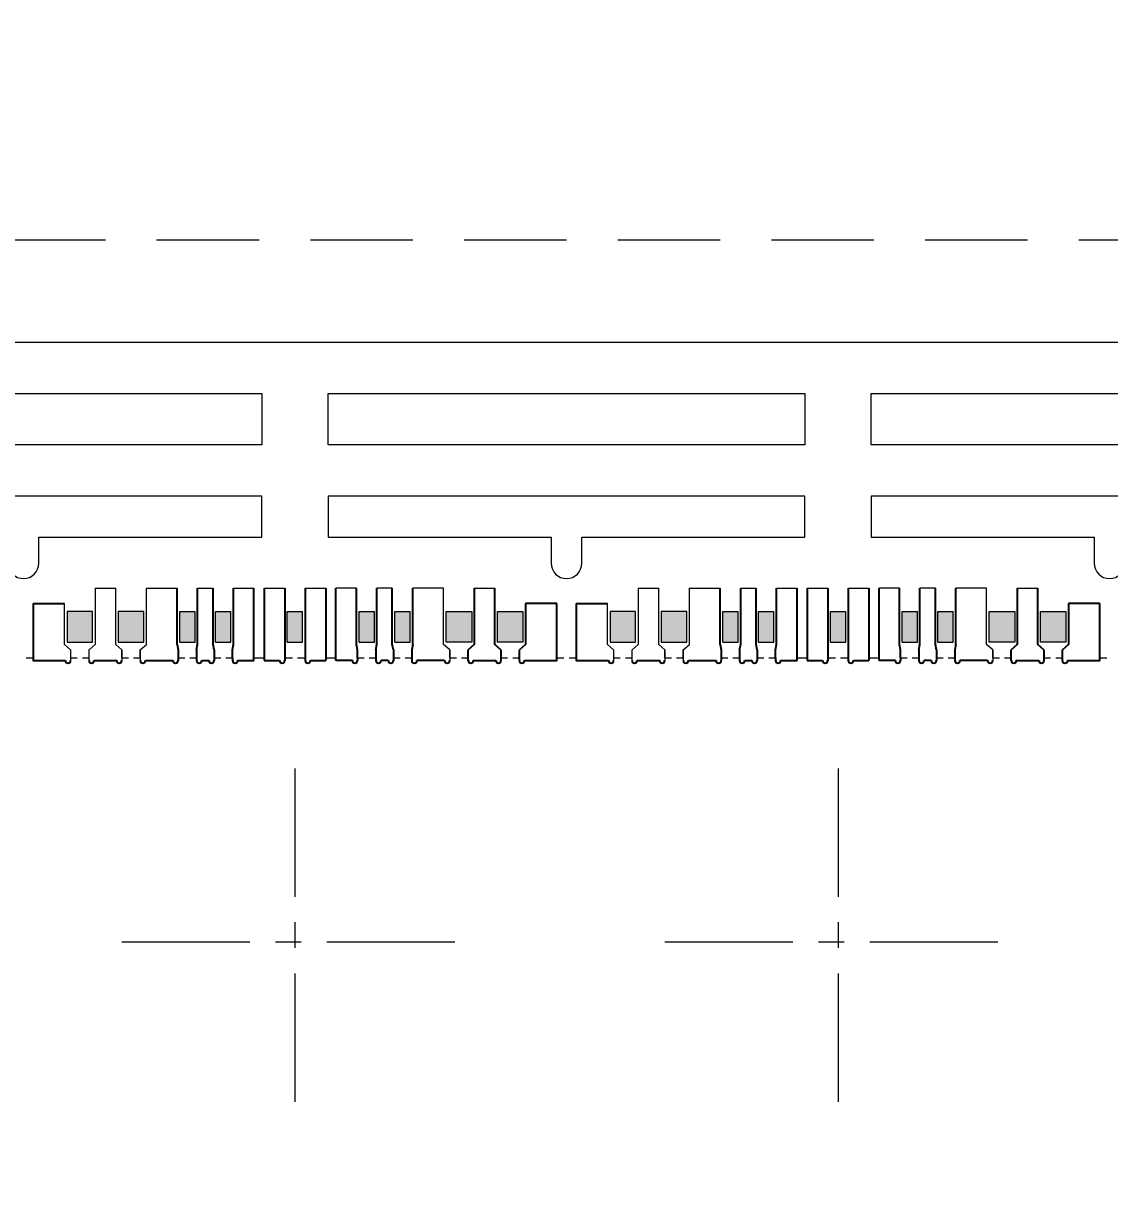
# Model space of a CAD drawing. Header units: millimetres. Extents: x 4066 to 4192, y 1600 to 1759.
# Drawn here: x 4108.54 to 4119.14, y 1734.89 to 1746.33 of the extents above; entities that cross this region are included whole.
import ezdxf

# ---------------------------------------------------------------- set-up
doc = ezdxf.new("R2010")
doc.units = ezdxf.units.MM
doc.linetypes.add('CENTER', pattern=[2, 1.25, -0.25, 0.25, -0.25])
doc.linetypes.add('HIDDEN', pattern=[0.375, 0.25, -0.125])
for name, color, linetype in [('1', 7, 'Continuous'), ('1D', 4, 'Continuous'), ('中心线', 1, 'CENTER')]:
    doc.layers.add(name, color=color, linetype=linetype)
doc.layers.add('AM_8', color=3, linetype='Continuous', lineweight=15)
doc.layers.add('标注线', color=3, linetype='Continuous', lineweight=18)
doc.styles.get("Standard").update_dxf_attribs({"font": 'SimSun.ttf'})
doc.dimstyles.new('ISO-25', dxfattribs={"dimtxt": 0.1, "dimasz": 0.08, "dimexe": 0.015, "dimexo": 0.015, "dimgap": 0.02, "dimtad": 0, "dimzin": 1, "dimdsep": 46, "dimtxsty": 'Standard', "dimcen": 0.1, "dimadec": 0, "dimazin": 0, "dimtfac": 1, "dimtmove": 0, "dimatfit": 3, "dimfxl": 1, "dimarcsym": 0})

# ---------------------------------------------------------------- blocks, each defined once
blk = doc.blocks.new('*D39')
at = {"layer": 'Defpoints', "color": 0, "transparency": 16777216}
for p in [(4129.593, 1745.709), (4094.843, 1673.221), (4096.641, 1661.293)]:
    blk.add_point(p, dxfattribs=at)
at = {"layer": '标注线', "color": 0, "lineweight": 5, "transparency": 16777216}
for p, q in [((4094.843, 1673.206), (4094.843, 1665.293)), ((4094.843, 1665.293), (4096.641, 1663.293)), ((4096.641, 1663.293), (4096.641, 1661.293))]:
    blk.add_line(p, q, dxfattribs=at)
at = {"layer": '标注线', "color": 0, "lineweight": 5, "transparency": 16777216, "insert": (4096.641, 1658.896), "char_height": 1.15, "attachment_point": 5, "rotation": 90}
blk.add_mtext('34.750', dxfattribs=at)

msp = doc.modelspace()

# ---------------------------------------------------------------- hatches: boundary and pattern name
at = {"layer": 'AM_8', "linetype": 'ByBlock'}
h = msp.add_hatch(dxfattribs=at)
h.set_pattern_fill('GLASS', color=3, scale=0.002)
h.set_pattern_definition([(123.6901, (10.63048, 3416.407292), (-0.050800067793, 0.101599977535), [0.018316194, -0.1648457968]), (123.6901, (10.631496, 3416.41034), (-0.050800067793, 0.101599977535), [0.0109897164, -0.1721722744]), (123.6901, (10.6254, 3416.41034), (-0.050800067793, 0.101599977535), [0.0109897164, -0.1721722744])])
h.paths.add_polyline_path([(4108.9681, 1740.5964), (4108.9681, 1740.2964), (4109.2181, 1740.2964), (4109.2181, 1740.5964)])
h.paths.add_polyline_path([(4109.4681, 1740.5964), (4109.4681, 1740.2964), (4109.7181, 1740.2964), (4109.7181, 1740.5964)])
h.paths.add_polyline_path([(4112.6681, 1740.2964), (4112.6681, 1740.5964), (4112.9181, 1740.5964), (4112.9181, 1740.2964)])
h.paths.add_polyline_path([(4113.1681, 1740.2964), (4113.1681, 1740.5964), (4113.4181, 1740.5964), (4113.4181, 1740.2964)])
h.paths.add_polyline_path([(4110.0681, 1740.2964), (4110.0681, 1740.5964), (4110.2181, 1740.5964), (4110.2181, 1740.2964)])
h.paths.add_polyline_path([(4110.4181, 1740.2964), (4110.4181, 1740.5964), (4110.5681, 1740.5964), (4110.5681, 1740.2964)])
h.paths.add_polyline_path([(4112.1681, 1740.2964), (4112.1681, 1740.5964), (4112.3181, 1740.5964), (4112.3181, 1740.2964)])
h.paths.add_polyline_path([(4111.8181, 1740.2964), (4111.8181, 1740.5964), (4111.9681, 1740.5964), (4111.9681, 1740.2964)])
h.paths.add_polyline_path([(4111.1181, 1740.2964), (4111.1181, 1740.5964), (4111.2681, 1740.5964), (4111.2681, 1740.2964)])
h = msp.add_hatch(dxfattribs=at)
h.set_pattern_fill('GLASS', color=3, scale=0.002)
h.set_pattern_definition([(123.6901, (15.93048, 3416.407292), (-0.050800067793, 0.101599977535), [0.018316194, -0.1648457968]), (123.6901, (15.931496, 3416.41034), (-0.050800067793, 0.101599977535), [0.0109897164, -0.1721722744]), (123.6901, (15.9254, 3416.41034), (-0.050800067793, 0.101599977535), [0.0109897164, -0.1721722744])])
h.paths.add_polyline_path([(4114.2681, 1740.5964), (4114.2681, 1740.2964), (4114.5181, 1740.2964), (4114.5181, 1740.5964)])
h.paths.add_polyline_path([(4114.7681, 1740.5964), (4114.7681, 1740.2964), (4115.0181, 1740.2964), (4115.0181, 1740.5964)])
h.paths.add_polyline_path([(4117.9681, 1740.2964), (4117.9681, 1740.5964), (4118.2181, 1740.5964), (4118.2181, 1740.2964)])
h.paths.add_polyline_path([(4118.4681, 1740.2964), (4118.4681, 1740.5964), (4118.7181, 1740.5964), (4118.7181, 1740.2964)])
h.paths.add_polyline_path([(4115.3681, 1740.2964), (4115.3681, 1740.5964), (4115.5181, 1740.5964), (4115.5181, 1740.2964)])
h.paths.add_polyline_path([(4115.7181, 1740.2964), (4115.7181, 1740.5964), (4115.8681, 1740.5964), (4115.8681, 1740.2964)])
h.paths.add_polyline_path([(4117.4681, 1740.2964), (4117.4681, 1740.5964), (4117.6181, 1740.5964), (4117.6181, 1740.2964)])
h.paths.add_polyline_path([(4117.1181, 1740.2964), (4117.1181, 1740.5964), (4117.2681, 1740.5964), (4117.2681, 1740.2964)])
h.paths.add_polyline_path([(4116.4181, 1740.2964), (4116.4181, 1740.5964), (4116.5681, 1740.5964), (4116.5681, 1740.2964)])

# ---------------------------------------------------------------- linework, layer by layer
at = {"lineweight": 5}
for p, q in [((4109.2431, 1740.8214, 0.0291), (4109.4431, 1740.8214, 0.0291)), ((4109.2431, 1740.8214, 0.0291), (4109.2431, 1740.2714, 0.0291)), ((4109.4431, 1740.2714, 0.0291), (4109.4431, 1740.8214, 0.0291)), ((4109.7431, 1740.8214, 0.0291), (4110.0431, 1740.8214, 0.0291)), ((4109.7431, 1740.2714, 0.0291), (4109.7431, 1740.8214, 0.0291)), ((4110.2431, 1740.8214, 0.0291), (4110.3931, 1740.8214, 0.0291)), ((4110.5931, 1740.8214, 0.0291), (4110.7931, 1740.8214, 0.0291)), ((4110.8931, 1740.8214, 0.0291), (4111.0931, 1740.8214, 0.0291)), ((4111.2931, 1740.8214, 0.0291), (4111.4931, 1740.8214, 0.0291)), ((4111.7931, 1740.8214, 0.0291), (4111.5931, 1740.8214, 0.0291)), ((4112.1431, 1740.8214, 0.0291), (4111.9931, 1740.8214, 0.0291)), ((4112.6431, 1740.8214, 0.0291), (4112.3431, 1740.8214, 0.0291)), ((4112.6431, 1740.2714, 0.0291), (4112.6431, 1740.8214, 0.0291)), ((4112.9431, 1740.8214, 0.0291), (4113.1431, 1740.8214, 0.0291)), ((4114.5431, 1740.8214, 0.0291), (4114.7431, 1740.8214, 0.0291)), ((4114.5431, 1740.8214, 0.0291), (4114.5431, 1740.2714, 0.0291)), ((4114.7431, 1740.2714, 0.0291), (4114.7431, 1740.8214, 0.0291)), ((4115.0431, 1740.8214, 0.0291), (4115.3431, 1740.8214, 0.0291)), ((4115.0431, 1740.2714, 0.0291), (4115.0431, 1740.8214, 0.0291)), ((4115.5431, 1740.8214, 0.0291), (4115.6931, 1740.8214, 0.0291)), ((4115.8931, 1740.8214, 0.0291), (4116.0931, 1740.8214, 0.0291)), ((4116.1931, 1740.8214, 0.0291), (4116.3931, 1740.8214, 0.0291)), ((4116.5931, 1740.8214, 0.0291), (4116.7931, 1740.8214, 0.0291)), ((4117.0931, 1740.8214, 0.0291), (4116.8931, 1740.8214, 0.0291)), ((4117.4431, 1740.8214, 0.0291), (4117.2931, 1740.8214, 0.0291)), ((4117.9431, 1740.8214, 0.0291), (4117.6431, 1740.8214, 0.0291)), ((4117.9431, 1740.2714, 0.0291), (4117.9431, 1740.8214, 0.0291)), ((4118.2431, 1740.8214, 0.0291), (4118.4431, 1740.8214, 0.0291)), ((4108.9431, 1740.2714, 0.0291), (4108.9431, 1740.6742, 0.0291)), ((4114.2431, 1740.2714, 0.0291), (4114.2431, 1740.6742, 0.0291)), ((4109.0031, 1740.2214, 0.0291), (4108.9431, 1740.2714, 0.0291)), ((4109.0031, 1740.2214, 0.0291), (4109.0031, 1740.1164, 0.0291)), ((4109.2431, 1740.2714, 0.0291), (4109.1831, 1740.2214, 0.0291)), ((4109.1831, 1740.1164, 0.0291), (4109.1831, 1740.2214, 0.0291)), ((4109.5031, 1740.2214, 0.0291), (4109.4431, 1740.2714, 0.0291)), ((4109.5031, 1740.1414, 0.0291), (4109.5031, 1740.2214, 0.0291)), ((4109.5031, 1740.2214, 0.0291), (4109.5031, 1740.1164, 0.0291)), ((4109.6831, 1740.2214, 0.0291), (4109.7431, 1740.2714, 0.0291)), ((4109.6831, 1740.1414, 0.0291), (4109.6831, 1740.2214, 0.0291)), ((4109.6831, 1740.2214, 0.0291), (4109.6831, 1740.1164, 0.0291)), ((4112.7031, 1740.2214, 0.0291), (4112.6431, 1740.2714, 0.0291)), ((4112.7031, 1740.1414, 0.0291), (4112.7031, 1740.2214, 0.0291)), ((4112.7031, 1740.2214, 0.0291), (4112.7031, 1740.1164, 0.0291)), ((4114.3031, 1740.2214, 0.0291), (4114.2431, 1740.2714, 0.0291)), ((4114.3031, 1740.2214, 0.0291), (4114.3031, 1740.1164, 0.0291)), ((4114.5431, 1740.2714, 0.0291), (4114.4831, 1740.2214, 0.0291)), ((4114.4831, 1740.1164, 0.0291), (4114.4831, 1740.2214, 0.0291)), ((4114.8031, 1740.2214, 0.0291), (4114.7431, 1740.2714, 0.0291)), ((4114.8031, 1740.1414, 0.0291), (4114.8031, 1740.2214, 0.0291)), ((4114.8031, 1740.2214, 0.0291), (4114.8031, 1740.1164, 0.0291)), ((4114.9831, 1740.2214, 0.0291), (4115.0431, 1740.2714, 0.0291)), ((4114.9831, 1740.1414, 0.0291), (4114.9831, 1740.2214, 0.0291)), ((4114.9831, 1740.2214, 0.0291), (4114.9831, 1740.1164, 0.0291)), ((4118.0031, 1740.2214, 0.0291), (4117.9431, 1740.2714, 0.0291)), ((4118.0031, 1740.1414, 0.0291), (4118.0031, 1740.2214, 0.0291)), ((4118.0031, 1740.2214, 0.0291), (4118.0031, 1740.1164, 0.0291))]:
    msp.add_line(p, q, dxfattribs=at)
at = {"color": 0}
for p, q in [((4110.0431, 1740.2714, 0.0291), (4110.0431, 1740.8214, 0.0291)), ((4110.2431, 1740.2714, 0.0291), (4110.2431, 1740.8214, 0.0291)), ((4110.3931, 1740.2714, 0.0291), (4110.3931, 1740.8214, 0.0291)), ((4110.5931, 1740.2714, 0.0291), (4110.5931, 1740.8214, 0.0291)), ((4110.8931, 1740.8214, 0.0291), (4110.8931, 1740.1164, 0.0291)), ((4111.0931, 1740.8214, 0.0291), (4111.0931, 1740.1164, 0.0291)), ((4111.2931, 1740.8214, 0.0291), (4111.2931, 1740.1164, 0.0291)), ((4111.4931, 1740.8214, 0.0291), (4111.4931, 1740.1164, 0.0291)), ((4111.7931, 1740.2714, 0.0291), (4111.7931, 1740.8214, 0.0291)), ((4111.9931, 1740.2714, 0.0291), (4111.9931, 1740.8214, 0.0291)), ((4112.1431, 1740.2714, 0.0291), (4112.1431, 1740.8214, 0.0291)), ((4112.3431, 1740.2714, 0.0291), (4112.3431, 1740.8214, 0.0291)), ((4115.3431, 1740.2714, 0.0291), (4115.3431, 1740.8214, 0.0291)), ((4115.5431, 1740.2714, 0.0291), (4115.5431, 1740.8214, 0.0291)), ((4115.6931, 1740.2714, 0.0291), (4115.6931, 1740.8214, 0.0291)), ((4115.8931, 1740.2714, 0.0291), (4115.8931, 1740.8214, 0.0291)), ((4116.1931, 1740.8214, 0.0291), (4116.1931, 1740.1164, 0.0291)), ((4116.3931, 1740.8214, 0.0291), (4116.3931, 1740.1164, 0.0291)), ((4116.5931, 1740.8214, 0.0291), (4116.5931, 1740.1164, 0.0291)), ((4116.7931, 1740.8214, 0.0291), (4116.7931, 1740.1164, 0.0291)), ((4117.0931, 1740.2714, 0.0291), (4117.0931, 1740.8214, 0.0291)), ((4117.2931, 1740.2714, 0.0291), (4117.2931, 1740.8214, 0.0291)), ((4117.4431, 1740.2714, 0.0291), (4117.4431, 1740.8214, 0.0291)), ((4117.6431, 1740.2714, 0.0291), (4117.6431, 1740.8214, 0.0291)), ((4110.0431, 1740.2714, 0.0291), (4110.0531, 1740.2214, 0.0291)), ((4110.0531, 1740.2214, 0.0291), (4110.0531, 1740.1414, 0.0291)), ((4110.2331, 1740.2214, 0.0291), (4110.2431, 1740.2714, 0.0291)), ((4110.4031, 1740.2214, 0.0291), (4110.3931, 1740.2714, 0.0291)), ((4110.5831, 1740.2214, 0.0291), (4110.5931, 1740.2714, 0.0291)), ((4110.5831, 1740.1414, 0.0291), (4110.5831, 1740.2214, 0.0291)), ((4111.8031, 1740.2214, 0.0291), (4111.7931, 1740.2714, 0.0291)), ((4111.8031, 1740.1414, 0.0291), (4111.8031, 1740.2214, 0.0291)), ((4111.9831, 1740.2214, 0.0291), (4111.9931, 1740.2714, 0.0291)), ((4112.1531, 1740.2214, 0.0291), (4112.1431, 1740.2714, 0.0291)), ((4112.3431, 1740.2714, 0.0291), (4112.3331, 1740.2214, 0.0291)), ((4112.3331, 1740.2214, 0.0291), (4112.3331, 1740.1414, 0.0291)), ((4112.8831, 1740.1164, 0.0291), (4112.8831, 1740.2214, 0.0291)), ((4113.2031, 1740.2214, 0.0291), (4113.2031, 1740.1164, 0.0291)), ((4113.3831, 1740.1164, 0.0291), (4113.3831, 1740.2214, 0.0291)), ((4115.3431, 1740.2714, 0.0291), (4115.3531, 1740.2214, 0.0291)), ((4115.3531, 1740.2214, 0.0291), (4115.3531, 1740.1414, 0.0291)), ((4115.5331, 1740.2214, 0.0291), (4115.5431, 1740.2714, 0.0291)), ((4115.7031, 1740.2214, 0.0291), (4115.6931, 1740.2714, 0.0291)), ((4115.8831, 1740.2214, 0.0291), (4115.8931, 1740.2714, 0.0291)), ((4115.8831, 1740.1414, 0.0291), (4115.8831, 1740.2214, 0.0291)), ((4117.1031, 1740.2214, 0.0291), (4117.0931, 1740.2714, 0.0291)), ((4117.1031, 1740.1414, 0.0291), (4117.1031, 1740.2214, 0.0291)), ((4117.2831, 1740.2214, 0.0291), (4117.2931, 1740.2714, 0.0291)), ((4117.4531, 1740.2214, 0.0291), (4117.4431, 1740.2714, 0.0291)), ((4117.6431, 1740.2714, 0.0291), (4117.6331, 1740.2214, 0.0291)), ((4117.6331, 1740.2214, 0.0291), (4117.6331, 1740.1414, 0.0291)), ((4118.1831, 1740.1164, 0.0291), (4118.1831, 1740.2214, 0.0291)), ((4118.5031, 1740.2214, 0.0291), (4118.5031, 1740.1164, 0.0291)), ((4118.6831, 1740.1164, 0.0291), (4118.6831, 1740.2214, 0.0291))]:
    msp.add_line(p, q, dxfattribs=at)
for p, q in [((4112.9431, 1740.8214, 0.0291), (4112.9431, 1740.2714, 0.0291)), ((4113.1431, 1740.2714, 0.0291), (4113.1431, 1740.8214, 0.0291)), ((4118.2431, 1740.8214, 0.0291), (4118.2431, 1740.2714, 0.0291)), ((4118.4431, 1740.2714, 0.0291), (4118.4431, 1740.8214, 0.0291)), ((4108.6381, 1740.6742, 0.0291), (4108.9431, 1740.6742, 0.0291)), ((4113.4431, 1740.6742, 0.0291), (4113.4431, 1740.2714, 0.0291)), ((4113.7481, 1740.6742, 0.0291), (4113.4431, 1740.6742, 0.0291)), ((4113.9381, 1740.6742, 0.0291), (4114.2431, 1740.6742, 0.0291)), ((4118.7431, 1740.6742, 0.0291), (4118.7431, 1740.2714, 0.0291)), ((4119.0481, 1740.6742, 0.0291), (4118.7431, 1740.6742, 0.0291)), ((4110.2331, 1740.2214, 0.0291), (4110.2331, 1740.1164, 0.0291)), ((4110.4031, 1740.2214, 0.0291), (4110.4031, 1740.1164, 0.0291)), ((4111.9831, 1740.2214, 0.0291), (4111.9831, 1740.1164, 0.0291)), ((4112.1531, 1740.2214, 0.0291), (4112.1531, 1740.1164, 0.0291)), ((4112.9431, 1740.2714, 0.0291), (4112.8831, 1740.2214, 0.0291)), ((4113.2031, 1740.2214, 0.0291), (4113.1431, 1740.2714, 0.0291)), ((4113.4431, 1740.2714, 0.0291), (4113.3831, 1740.2214, 0.0291)), ((4115.5331, 1740.2214, 0.0291), (4115.5331, 1740.1164, 0.0291)), ((4115.7031, 1740.2214, 0.0291), (4115.7031, 1740.1164, 0.0291)), ((4117.2831, 1740.2214, 0.0291), (4117.2831, 1740.1164, 0.0291)), ((4117.4531, 1740.2214, 0.0291), (4117.4531, 1740.1164, 0.0291)), ((4118.2431, 1740.2714, 0.0291), (4118.1831, 1740.2214, 0.0291)), ((4118.5031, 1740.2214, 0.0291), (4118.4431, 1740.2714, 0.0291)), ((4118.7431, 1740.2714, 0.0291), (4118.6831, 1740.2214, 0.0291)), ((4110.0531, 1740.1414, 0.0291), (4110.0531, 1740.1164, 0.0291)), ((4110.5831, 1740.1414, 0.0291), (4110.5831, 1740.1164, 0.0291)), ((4111.8031, 1740.1414, 0.0291), (4111.8031, 1740.1164, 0.0291)), ((4112.3331, 1740.1414, 0.0291), (4112.3331, 1740.1164, 0.0291)), ((4115.3531, 1740.1414, 0.0291), (4115.3531, 1740.1164, 0.0291)), ((4115.8831, 1740.1414, 0.0291), (4115.8831, 1740.1164, 0.0291)), ((4117.1031, 1740.1414, 0.0291), (4117.1031, 1740.1164, 0.0291)), ((4117.6331, 1740.1414, 0.0291), (4117.6331, 1740.1164, 0.0291))]:
    msp.add_line(p, q)
at = {"color": 0, "elevation": 0.0291}
for points in [[(4110.7931, 1740.1164), (4110.7931, 1740.8214)], [(4111.5931, 1740.1164), (4111.5931, 1740.8214)], [(4116.0931, 1740.1164), (4116.0931, 1740.8214)], [(4116.8931, 1740.1164), (4116.8931, 1740.8214)], [(4108.6381, 1740.6742), (4108.6381, 1740.1164), (4108.9531, 1740.1164)], [(4113.4331, 1740.1164), (4113.7481, 1740.1164), (4113.7481, 1740.6742)], [(4113.9381, 1740.6742), (4113.9381, 1740.1164), (4114.2531, 1740.1164)], [(4118.7331, 1740.1164), (4119.0481, 1740.1164), (4119.0481, 1740.6742)], [(4109.2331, 1740.1164), (4109.4531, 1740.1164)], [(4109.7331, 1740.1164), (4110.0031, 1740.1164)], [(4110.2831, 1740.1164), (4110.3531, 1740.1164)], [(4110.6331, 1740.1164), (4110.7931, 1740.1164)], [(4110.8931, 1740.1164), (4111.0431, 1740.1164)], [(4111.3431, 1740.1164), (4111.4931, 1740.1164)], [(4111.7531, 1740.1164), (4111.5931, 1740.1164)], [(4112.1031, 1740.1164), (4112.0331, 1740.1164)], [(4112.6531, 1740.1164), (4112.3831, 1740.1164)], [(4112.9331, 1740.1164), (4113.1531, 1740.1164)], [(4114.5331, 1740.1164), (4114.7531, 1740.1164)], [(4115.0331, 1740.1164), (4115.3031, 1740.1164)], [(4115.5831, 1740.1164), (4115.6531, 1740.1164)], [(4115.9331, 1740.1164), (4116.0931, 1740.1164)], [(4116.1931, 1740.1164), (4116.3431, 1740.1164)], [(4116.6431, 1740.1164), (4116.7931, 1740.1164)], [(4117.0531, 1740.1164), (4116.8931, 1740.1164)], [(4117.4031, 1740.1164), (4117.3331, 1740.1164)], [(4117.9531, 1740.1164), (4117.6831, 1740.1164)], [(4118.2331, 1740.1164), (4118.4531, 1740.1164)]]:
    msp.add_lwpolyline(points, dxfattribs=at)
for centre, end in [((4108.9781, 1740.1164, 0.0291), 0), ((4109.2081, 1740.1164, 0.0291), 360), ((4109.4781, 1740.1164, 0.0291), 0), ((4109.7081, 1740.1164, 0.0291), 360), ((4110.0281, 1740.1164, 0.0291), 360), ((4110.2581, 1740.1164, 0.0291), 360), ((4110.3781, 1740.1164, 0.0291), 0), ((4110.6081, 1740.1164, 0.0291), 360), ((4111.0681, 1740.1164, 0.0291), 0), ((4111.3181, 1740.1164, 0.0291), 360), ((4111.7781, 1740.1164, 0.0291), 360), ((4112.0081, 1740.1164, 0.0291), 360), ((4112.1281, 1740.1164, 0.0291), 0), ((4112.3581, 1740.1164, 0.0291), 360), ((4112.6781, 1740.1164, 0.0291), 360), ((4112.9081, 1740.1164, 0.0291), 360), ((4113.1781, 1740.1164, 0.0291), 0), ((4113.4081, 1740.1164, 0.0291), 360), ((4114.2781, 1740.1164, 0.0291), 0), ((4114.5081, 1740.1164, 0.0291), 360), ((4114.7781, 1740.1164, 0.0291), 0), ((4115.0081, 1740.1164, 0.0291), 360), ((4115.3281, 1740.1164, 0.0291), 360), ((4115.5581, 1740.1164, 0.0291), 360), ((4115.6781, 1740.1164, 0.0291), 0), ((4115.9081, 1740.1164, 0.0291), 360), ((4116.3681, 1740.1164, 0.0291), 0), ((4116.6181, 1740.1164, 0.0291), 360), ((4117.0781, 1740.1164, 0.0291), 360), ((4117.3081, 1740.1164, 0.0291), 360), ((4117.4281, 1740.1164, 0.0291), 0), ((4117.6581, 1740.1164, 0.0291), 360), ((4117.9781, 1740.1164, 0.0291), 360), ((4118.2081, 1740.1164, 0.0291), 360), ((4118.4781, 1740.1164, 0.0291), 0), ((4118.7081, 1740.1164, 0.0291), 360)]:
    msp.add_arc(centre, 0.025, 180, end)
at = {"layer": '1', "lineweight": 5, "elevation": 0.0291}
for points in [[(4106.2181, 1742.7214), (4110.8681, 1742.7214), (4110.8681, 1742.2214), (4106.2181, 1742.2214)], [(4111.5181, 1742.7214), (4116.1681, 1742.7214), (4116.1681, 1742.2214), (4111.5181, 1742.2214)], [(4116.8181, 1742.7214), (4121.4681, 1742.7214), (4121.4681, 1742.2214), (4116.8181, 1742.2214)]]:
    msp.add_lwpolyline(points, close=True, dxfattribs=at)
for points in [[(4108.3931, 1741.0664, 1), (4108.6931, 1741.0664), (4108.6931, 1741.3214), (4110.8681, 1741.3214), (4110.8681, 1741.7214), (4106.2181, 1741.7214), (4106.2181, 1741.3214), (4108.3931, 1741.3214)], [(4113.6931, 1741.0664, 1), (4113.9931, 1741.0664), (4113.9931, 1741.3214), (4116.1681, 1741.3214), (4116.1681, 1741.7214), (4111.5181, 1741.7214), (4111.5181, 1741.3214), (4113.6931, 1741.3214)], [(4118.9931, 1741.0664, 1), (4119.2931, 1741.0664), (4119.2931, 1741.3214), (4121.4681, 1741.3214), (4121.4681, 1741.7214), (4116.8181, 1741.7214), (4116.8181, 1741.3214), (4118.9931, 1741.3214)]]:
    msp.add_lwpolyline(points, format="xyb", close=True, dxfattribs=at)
at = {"layer": '1D', "linetype": 'HIDDEN', "lineweight": 5, "ltscale": 4}
msp.add_line((4090.3431, 1744.2214, 0.0291), (4167.0712, 1744.2214, 0.0291), dxfattribs=at)
at = {"layer": '1D', "color": 1, "lineweight": 5, "elevation": 0.0291}
msp.add_lwpolyline([(4166.8431, 1673.2214), (4094.8431, 1673.2214), (4094.8431, 1743.2214), (4166.8431, 1743.2214)], dxfattribs=at)
at = {"layer": '1D', "linetype": 'HIDDEN', "lineweight": 5, "ltscale": 0.15, "elevation": 0.0291}
for points in [[(4108.5681, 1740.1414), (4108.6381, 1740.1414)], [(4109.0031, 1740.1414), (4109.0681, 1740.1414)], [(4109.1181, 1740.1414), (4109.1831, 1740.1414)], [(4109.5031, 1740.1414), (4109.5681, 1740.1414)], [(4109.6181, 1740.1414), (4109.6831, 1740.1414)], [(4110.0531, 1740.1414), (4110.1181, 1740.1414)], [(4110.1681, 1740.1414), (4110.2331, 1740.1414)], [(4110.4031, 1740.1414), (4110.4681, 1740.1414)], [(4110.5181, 1740.1414), (4110.5831, 1740.1414)], [(4110.7931, 1740.1414), (4110.8931, 1740.1414)], [(4111.0931, 1740.1414), (4111.1681, 1740.1414)], [(4111.2181, 1740.1414), (4111.2931, 1740.1414)], [(4111.4931, 1740.1414), (4111.5931, 1740.1414)], [(4111.8031, 1740.1414), (4111.8681, 1740.1414)], [(4111.9181, 1740.1414), (4111.9831, 1740.1414)], [(4112.1531, 1740.1414), (4112.2181, 1740.1414)], [(4112.2681, 1740.1414), (4112.3331, 1740.1414)], [(4112.7031, 1740.1414), (4112.7681, 1740.1414)], [(4112.8181, 1740.1414), (4112.8831, 1740.1414)], [(4113.2031, 1740.1414), (4113.2681, 1740.1414)], [(4113.3181, 1740.1414), (4113.3831, 1740.1414)], [(4113.7481, 1740.1414), (4113.8181, 1740.1414)], [(4113.8681, 1740.1414), (4113.9381, 1740.1414)], [(4114.3031, 1740.1414), (4114.3681, 1740.1414)], [(4114.4181, 1740.1414), (4114.4831, 1740.1414)], [(4114.8031, 1740.1414), (4114.8681, 1740.1414)], [(4114.9181, 1740.1414), (4114.9831, 1740.1414)], [(4115.3531, 1740.1414), (4115.4181, 1740.1414)], [(4115.4681, 1740.1414), (4115.5331, 1740.1414)], [(4115.7031, 1740.1414), (4115.7681, 1740.1414)], [(4115.8181, 1740.1414), (4115.8831, 1740.1414)], [(4116.0931, 1740.1414), (4116.1931, 1740.1414)], [(4116.3931, 1740.1414), (4116.4681, 1740.1414)], [(4116.5181, 1740.1414), (4116.5931, 1740.1414)], [(4116.7931, 1740.1414), (4116.8931, 1740.1414)], [(4117.1031, 1740.1414), (4117.1681, 1740.1414)], [(4117.2181, 1740.1414), (4117.2831, 1740.1414)], [(4117.4531, 1740.1414), (4117.5181, 1740.1414)], [(4117.5681, 1740.1414), (4117.6331, 1740.1414)], [(4118.0031, 1740.1414), (4118.0681, 1740.1414)], [(4118.1181, 1740.1414), (4118.1831, 1740.1414)], [(4118.5031, 1740.1414), (4118.5681, 1740.1414)], [(4118.6181, 1740.1414), (4118.6831, 1740.1414)], [(4119.0481, 1740.1414), (4119.1181, 1740.1414)]]:
    msp.add_lwpolyline(points, dxfattribs=at)
at = {"layer": 'AM_8', "color": 3, "linetype": 'ByBlock'}
for p, q in [((4110.0681, 1740.2964, 0.0291), (4110.0681, 1740.5964, 0.0291)), ((4110.0681, 1740.5964, 0.0291), (4110.2181, 1740.5964, 0.0291)), ((4110.2181, 1740.2964, 0.0291), (4110.2181, 1740.5964, 0.0291)), ((4110.4181, 1740.2964, 0.0291), (4110.4181, 1740.5964, 0.0291)), ((4110.4181, 1740.5964, 0.0291), (4110.5681, 1740.5964, 0.0291)), ((4110.5681, 1740.2964, 0.0291), (4110.5681, 1740.5964, 0.0291)), ((4111.1181, 1740.2964, 0.0291), (4111.1181, 1740.5964, 0.0291)), ((4111.1181, 1740.5964, 0.0291), (4111.2681, 1740.5964, 0.0291)), ((4111.2681, 1740.2964, 0.0291), (4111.2681, 1740.5964, 0.0291)), ((4111.8181, 1740.2964, 0.0291), (4111.8181, 1740.5964, 0.0291)), ((4111.8181, 1740.5964, 0.0291), (4111.9681, 1740.5964, 0.0291)), ((4111.9681, 1740.2964, 0.0291), (4111.9681, 1740.5964, 0.0291)), ((4112.1681, 1740.2964, 0.0291), (4112.1681, 1740.5964, 0.0291)), ((4112.1681, 1740.5964, 0.0291), (4112.3181, 1740.5964, 0.0291)), ((4112.3181, 1740.2964, 0.0291), (4112.3181, 1740.5964, 0.0291)), ((4115.3681, 1740.2964, 0.0291), (4115.3681, 1740.5964, 0.0291)), ((4115.3681, 1740.5964, 0.0291), (4115.5181, 1740.5964, 0.0291)), ((4115.5181, 1740.2964, 0.0291), (4115.5181, 1740.5964, 0.0291)), ((4115.7181, 1740.2964, 0.0291), (4115.7181, 1740.5964, 0.0291)), ((4115.7181, 1740.5964, 0.0291), (4115.8681, 1740.5964, 0.0291)), ((4115.8681, 1740.2964, 0.0291), (4115.8681, 1740.5964, 0.0291)), ((4116.4181, 1740.2964, 0.0291), (4116.4181, 1740.5964, 0.0291)), ((4116.4181, 1740.5964, 0.0291), (4116.5681, 1740.5964, 0.0291)), ((4116.5681, 1740.2964, 0.0291), (4116.5681, 1740.5964, 0.0291)), ((4117.1181, 1740.2964, 0.0291), (4117.1181, 1740.5964, 0.0291)), ((4117.1181, 1740.5964, 0.0291), (4117.2681, 1740.5964, 0.0291)), ((4117.2681, 1740.2964, 0.0291), (4117.2681, 1740.5964, 0.0291)), ((4117.4681, 1740.2964, 0.0291), (4117.4681, 1740.5964, 0.0291)), ((4117.4681, 1740.5964, 0.0291), (4117.6181, 1740.5964, 0.0291)), ((4117.6181, 1740.2964, 0.0291), (4117.6181, 1740.5964, 0.0291)), ((4110.0681, 1740.2964, 0.0291), (4110.2181, 1740.2964, 0.0291)), ((4110.4181, 1740.2964, 0.0291), (4110.5681, 1740.2964, 0.0291)), ((4111.1181, 1740.2964, 0.0291), (4111.2681, 1740.2964, 0.0291)), ((4111.8181, 1740.2964, 0.0291), (4111.9681, 1740.2964, 0.0291)), ((4112.1681, 1740.2964, 0.0291), (4112.3181, 1740.2964, 0.0291)), ((4115.3681, 1740.2964, 0.0291), (4115.5181, 1740.2964, 0.0291)), ((4115.7181, 1740.2964, 0.0291), (4115.8681, 1740.2964, 0.0291)), ((4116.4181, 1740.2964, 0.0291), (4116.5681, 1740.2964, 0.0291)), ((4117.1181, 1740.2964, 0.0291), (4117.2681, 1740.2964, 0.0291)), ((4117.4681, 1740.2964, 0.0291), (4117.6181, 1740.2964, 0.0291))]:
    msp.add_line(p, q, dxfattribs=at)
at = {"layer": 'AM_8', "color": 3, "linetype": 'ByBlock', "elevation": 0.0291}
for points in [[(4108.9681, 1740.5964), (4108.9681, 1740.2964), (4109.2181, 1740.2964), (4109.2181, 1740.5964)], [(4109.4681, 1740.5964), (4109.4681, 1740.2964), (4109.7181, 1740.2964), (4109.7181, 1740.5964)], [(4112.9181, 1740.5964), (4112.9181, 1740.2964), (4112.6681, 1740.2964), (4112.6681, 1740.5964)], [(4113.4181, 1740.5964), (4113.4181, 1740.2964), (4113.1681, 1740.2964), (4113.1681, 1740.5964)], [(4114.2681, 1740.5964), (4114.2681, 1740.2964), (4114.5181, 1740.2964), (4114.5181, 1740.5964)], [(4114.7681, 1740.5964), (4114.7681, 1740.2964), (4115.0181, 1740.2964), (4115.0181, 1740.5964)], [(4118.2181, 1740.5964), (4118.2181, 1740.2964), (4117.9681, 1740.2964), (4117.9681, 1740.5964)], [(4118.7181, 1740.5964), (4118.7181, 1740.2964), (4118.4681, 1740.2964), (4118.4681, 1740.5964)]]:
    msp.add_lwpolyline(points, close=True, dxfattribs=at)
at = {"layer": '中心线', "linetype": 'CENTER', "lineweight": 5}
for p, q in [((4111.1931, 1739.0622, 0.0291), (4111.1931, 1735.6807, 0.0291)), ((4116.4931, 1739.0622, 0.0291), (4116.4931, 1735.6807, 0.0291)), ((4109.5024, 1737.3714, 0.0291), (4112.8838, 1737.3714, 0.0291)), ((4114.8024, 1737.3714, 0.0291), (4118.1838, 1737.3714, 0.0291))]:
    msp.add_line(p, q, dxfattribs=at)

# ---------------------------------------------------------------- dimensions: what is measured, and where the dimension line sits
at = {"layer": '标注线', "lineweight": 5}
dim = msp.add_ordinate_dim(feature_location=(4094.8431, 1673.2214), offset=(1.7975, -11.9287), dtype=1, origin=(4129.5931, 1745.7094), dimstyle='ISO-25', override={"dimtxt": 1.15, "dimasz": 1, "dimdec": 3, "dimfxl": 0.0072, "dimlwe": 5, "dimarcsym": 2}, dxfattribs=at)
dim.commit()
dim.dimension.update_dxf_attribs({"geometry": '*D39', "text_midpoint": (4096.6406, 1658.8956)})

doc.saveas('drawing.dxf')
